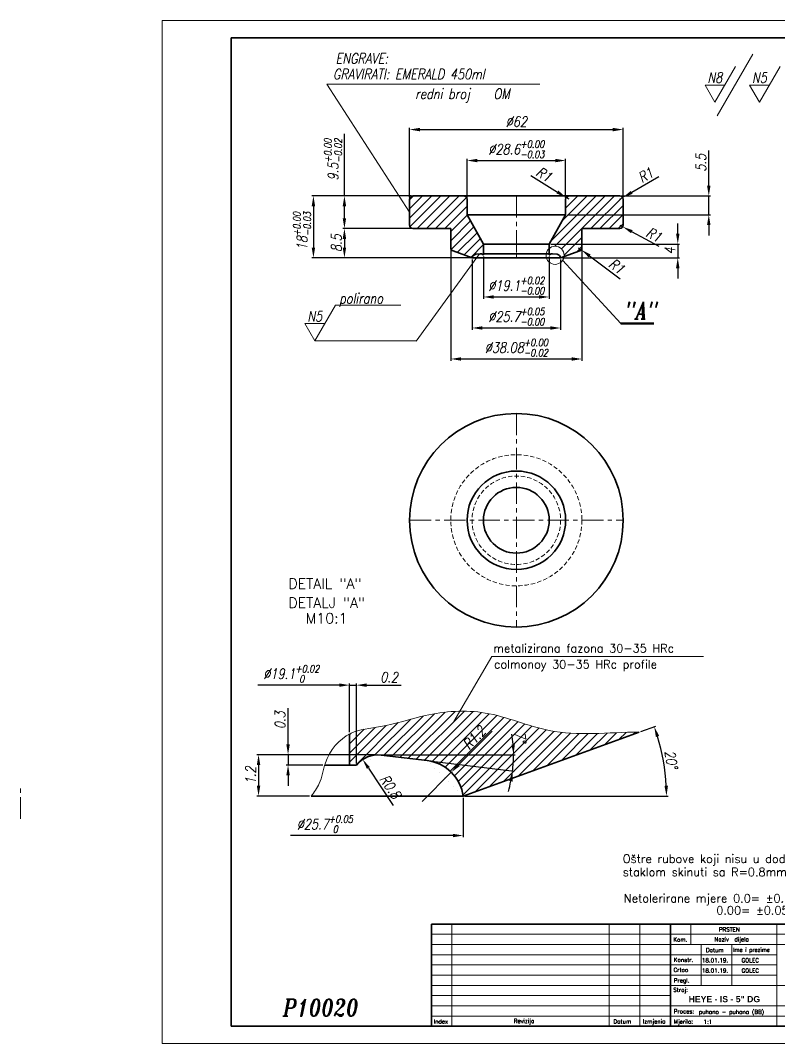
# Model space of a CAD drawing. Extents: x 14 to 358, y 27 to 324.
# Drawn here: x 14.1 to 234.1, y 27.3 to 324.3 of the extents above; entities that cross this region are included whole.
import ezdxf

# ---------------------------------------------------------------- set-up
doc = ezdxf.new("R2010")
doc.units = 0
doc.header["$LTSCALE"] = 5
doc.header["$MEASUREMENT"] = 0
doc.linetypes.add('CENTER', pattern=[2, 1.25, -0.25, 0.25, -0.25])
doc.linetypes.add('HIDDEN', pattern=[0.375, 0.25, -0.125])
doc.layers.get('0').update_dxf_attribs({"linetype": 'CONTINUOUS', "lineweight": 15})
for name, color, linetype, lineweight in [('1', 1, 'CENTER', 15), ('2', 2, 'HIDDEN', 15), ('3', 3, 'CONTINUOUS', 35), ('4', 5, 'CONTINUOUS', 50), ('8', 252, 'CONTINUOUS', 15)]:
    doc.layers.add(name, color=color, linetype=linetype, lineweight=lineweight)
doc.layers.add('ENGLISH', color=197, linetype='CONTINUOUS')
doc.styles.add('ITALICT', font='ITALICT.shx', dxfattribs={"width": 0.8, "height": 3})
doc.styles.add('ROMANS', font='romans.shx')
doc.dimstyles.new('Stand', dxfattribs={"dimtxt": 3, "dimasz": 3, "dimexe": 0.5, "dimexo": 0.5, "dimgap": 0.8, "dimtad": 1, "dimdsep": 46, "dimtxsty": 'ITALICT', "dimcen": 0, "dimadec": 1, "dimazin": 2, "dimtfac": 1, "dimtmove": 0, "dimatfit": 3, "dimfxl": 1, "dimtolj": 1, "dimtzin": 0, "dimarcsym": 0})
doc.dimstyles.get("Standard").update_dxf_attribs({"dimtxt": 3, "dimasz": 3, "dimexe": 0.5, "dimexo": 0.5, "dimgap": 0.8, "dimtad": 1, "dimlfac": 0.1, "dimdsep": 46, "dimtxsty": 'ITALICT', "dimcen": 0, "dimadec": 1, "dimazin": 2, "dimtfac": 1, "dimtmove": 0, "dimatfit": 3, "dimfxl": 1, "dimtolj": 1, "dimtzin": 0, "dimarcsym": 0})
pattern_1 = [(45, (-943.3755, 0), (-1.3258252, 1.3258252), [])]

# ---------------------------------------------------------------- blocks, each defined once
blk = doc.blocks.new('*D86')
at = {"color": 0, "lineweight": -2}
for p, q in [((143.71, 272.87), (143.71, 284.12)), ((146.71, 283.62), (169.31, 283.62)), ((172.31, 272.87), (172.31, 284.12))]:
    blk.add_line(p, q, dxfattribs=at)
at = {"color": 0}
for points in [[(146.71, 284.12), (146.71, 283.12), (143.71, 283.62)], [(169.31, 283.12), (169.31, 284.12), (172.31, 283.62)]]:
    blk.add_solid(points, dxfattribs=at)
at = {"color": 0, "insert": (158.01, 286.91), "char_height": 3, "attachment_point": 5, "style": 'ITALICT'}
blk.add_mtext('\\A1;%%C28.6{}{\\H0.71x;\\C3;\\S+0.00^ -0.03;}', dxfattribs=at)
blk = doc.blocks.new('*D87')
at = {"color": 0, "lineweight": -2}
for p, q in [((127.01, 272.97), (127.01, 293.12)), ((130.01, 292.62), (186.01, 292.62)), ((189.01, 272.87), (189.01, 293.12))]:
    blk.add_line(p, q, dxfattribs=at)
at = {"color": 0}
for points in [[(130.01, 293.12), (130.01, 292.12), (127.01, 292.62)], [(186.01, 292.12), (186.01, 293.12), (189.01, 292.62)]]:
    blk.add_solid(points, dxfattribs=at)
at = {"color": 0, "insert": (158.01, 294.92), "char_height": 3, "attachment_point": 5, "style": 'ITALICT'}
blk.add_mtext('\\A1;%%C62', dxfattribs=at)
blk = doc.blocks.new('*D88')
at = {"color": 0, "lineweight": -2}
for p, q in [((138.97, 257.83), (138.97, 225.52)), ((177.05, 257.83), (177.05, 225.52)), ((141.97, 226.02), (174.05, 226.02))]:
    blk.add_line(p, q, dxfattribs=at)
at = {"color": 0}
for points in [[(141.97, 226.52), (141.97, 225.52), (138.97, 226.02)], [(174.05, 225.52), (174.05, 226.52), (177.05, 226.02)]]:
    blk.add_solid(points, dxfattribs=at)
at = {"color": 0, "insert": (158.01, 229.31), "char_height": 3, "attachment_point": 5, "style": 'ITALICT'}
blk.add_mtext('\\A1;%%c38.08{}{\\H0.71x;\\C3;\\S+0.00^ -0.02;}', dxfattribs=at)
blk = doc.blocks.new('*D89')
at = {"color": 0, "lineweight": -2}
for p, q in [((213.86, 276.37), (213.86, 286.57)), ((188.51, 273.37), (214.36, 273.37)), ((213.86, 267.87), (213.86, 273.37)), ((172.81, 267.87), (214.36, 267.87)), ((213.86, 264.87), (213.86, 261.87))]:
    blk.add_line(p, q, dxfattribs=at)
at = {"color": 0}
for points in [[(213.36, 276.37), (214.36, 276.37), (213.86, 273.37)], [(214.36, 264.87), (213.36, 264.87), (213.86, 267.87)]]:
    blk.add_solid(points, dxfattribs=at)
at = {"color": 0, "insert": (211.56, 282.97), "char_height": 3, "attachment_point": 5, "rotation": 90, "style": 'ITALICT'}
blk.add_mtext('\\A1;5.5', dxfattribs=at)
blk = doc.blocks.new('*D90')
at = {"color": 0, "lineweight": -2}
for p, q in [((162.24, 279.29), (169.92, 274.49)), ((173.31, 272.37), (172.47, 272.9))]:
    blk.add_line(p, q, dxfattribs=at)
at = {"color": 0}
blk.add_solid([(169.66, 274.07), (170.18, 274.92), (172.47, 272.9)], dxfattribs=at)
at = {"color": 0, "insert": (166.02, 279.63), "char_height": 3, "attachment_point": 5, "rotation": 328.0372, "style": 'ITALICT'}
blk.add_mtext('\\A1;R1', dxfattribs=at)
blk = doc.blocks.new('*D91')
at = {"color": 0, "lineweight": -2}
for p, q in [((127.51, 263.87), (107.61, 263.87)), ((108.11, 260.87), (108.11, 258.37)), ((144.66, 255.37), (107.61, 255.37))]:
    blk.add_line(p, q, dxfattribs=at)
at = {"color": 0}
for points in [[(108.61, 260.87), (107.61, 260.87), (108.11, 263.87)], [(107.61, 258.37), (108.61, 258.37), (108.11, 255.37)]]:
    blk.add_solid(points, dxfattribs=at)
at = {"color": 0, "insert": (105.81, 259.62), "char_height": 3, "attachment_point": 5, "rotation": 90, "style": 'ITALICT'}
blk.add_mtext('\\A1;8.5', dxfattribs=at)
blk = doc.blocks.new('*D92')
at = {"color": 0, "lineweight": -2}
for p, q in [((127.51, 273.37), (98.61, 273.37)), ((99.11, 270.37), (99.11, 258.37)), ((144.66, 255.37), (98.61, 255.37))]:
    blk.add_line(p, q, dxfattribs=at)
at = {"color": 0}
for points in [[(99.61, 270.37), (98.61, 270.37), (99.11, 273.37)], [(98.61, 258.37), (99.61, 258.37), (99.11, 255.37)]]:
    blk.add_solid(points, dxfattribs=at)
at = {"color": 0, "insert": (95.83, 263.12), "char_height": 3, "attachment_point": 5, "rotation": 90, "style": 'ITALICT'}
blk.add_mtext('\\A1;18{}{\\H0.71x;\\C3;\\S+0.00^ -0.03;}', dxfattribs=at)
blk = doc.blocks.new('*D93')
at = {"color": 0, "lineweight": -2}
for p, q in [((204.86, 262.37), (204.86, 265.37)), ((168.06, 259.37), (205.36, 259.37)), ((204.86, 259.37), (204.86, 255.37)), ((171.36, 255.37), (205.36, 255.37)), ((204.86, 252.37), (204.86, 249.37))]:
    blk.add_line(p, q, dxfattribs=at)
at = {"color": 0}
for points in [[(204.36, 262.37), (205.36, 262.37), (204.86, 259.37)], [(205.36, 252.37), (204.36, 252.37), (204.86, 255.37)]]:
    blk.add_solid(points, dxfattribs=at)
at = {"color": 0, "insert": (202.56, 257.37), "char_height": 3, "attachment_point": 5, "rotation": 90, "style": 'ITALICT'}
blk.add_mtext('\\A1;4', dxfattribs=at)
blk = doc.blocks.new('*D96')
at = {"color": 0, "lineweight": -2}
for p, q in [((148.46, 255.77), (148.46, 243.52)), ((167.56, 255.77), (167.56, 243.52)), ((151.46, 244.02), (164.56, 244.02))]:
    blk.add_line(p, q, dxfattribs=at)
at = {"color": 0}
for points in [[(151.46, 244.52), (151.46, 243.52), (148.46, 244.02)], [(164.56, 243.52), (164.56, 244.52), (167.56, 244.02)]]:
    blk.add_solid(points, dxfattribs=at)
at = {"color": 0, "insert": (158.01, 247.31), "char_height": 3, "attachment_point": 5, "style": 'ITALICT'}
blk.add_mtext('\\A1;%%c19.1{}{\\H0.71x;\\C3;\\S+0.02^ -0.00;}', dxfattribs=at)
blk = doc.blocks.new('*D97')
at = {"color": 0, "lineweight": -2}
for p, q in [((145.16, 254.87), (145.16, 234.52)), ((170.86, 254.87), (170.86, 234.52)), ((148.16, 235.02), (167.86, 235.02))]:
    blk.add_line(p, q, dxfattribs=at)
at = {"color": 0}
for points in [[(148.16, 235.52), (148.16, 234.52), (145.16, 235.02)], [(167.86, 234.52), (167.86, 235.52), (170.86, 235.02)]]:
    blk.add_solid(points, dxfattribs=at)
at = {"color": 0, "insert": (158.01, 238.31), "char_height": 3, "attachment_point": 5, "style": 'ITALICT'}
blk.add_mtext('\\A1;%%c25.7{}{\\H0.71x;\\C3;\\S+0.05^ -0.00;}', dxfattribs=at)
blk = doc.blocks.new('*D98')
at = {"color": 0, "lineweight": -2}
for p, q in [((108.11, 273.37), (108.11, 291.41)), ((127.51, 273.37), (107.61, 273.37)), ((108.11, 266.87), (108.11, 270.37)), ((127.51, 263.87), (107.61, 263.87))]:
    blk.add_line(p, q, dxfattribs=at)
at = {"color": 0}
for points in [[(108.61, 270.37), (107.61, 270.37), (108.11, 273.37)], [(107.61, 266.87), (108.61, 266.87), (108.11, 263.87)]]:
    blk.add_solid(points, dxfattribs=at)
at = {"color": 0, "insert": (104.83, 283.89), "char_height": 3, "attachment_point": 5, "rotation": 90, "style": 'ITALICT'}
blk.add_mtext('\\A1;9.5{}{\\H0.71x;\\C3;\\S+0.00^ -0.02;}', dxfattribs=at)
blk = doc.blocks.new('*D102')
at = {"color": 0, "lineweight": -2}
for p, q in [((188.01, 264.87), (188.89, 264.4)), ((199.49, 258.65), (191.53, 262.97))]:
    blk.add_line(p, q, dxfattribs=at)
at = {"color": 0}
blk.add_solid([(191.77, 263.41), (191.29, 262.53), (188.89, 264.4)], dxfattribs=at)
at = {"color": 0, "insert": (197.93, 262.12), "char_height": 3, "attachment_point": 5, "rotation": 331.5266, "style": 'ITALICT'}
blk.add_mtext('\\A1;R1', dxfattribs=at)
blk = doc.blocks.new('*D103')
at = {"color": 0, "lineweight": -2}
for p, q in [((199.32, 278.91), (191.48, 274.38)), ((188.01, 272.37), (188.88, 272.88))]:
    blk.add_line(p, q, dxfattribs=at)
at = {"color": 0}
blk.add_solid([(191.23, 274.81), (191.73, 273.95), (188.88, 272.88)], dxfattribs=at)
at = {"color": 0, "insert": (195.54, 279.39), "char_height": 3, "attachment_point": 5, "rotation": 30.052, "style": 'ITALICT'}
blk.add_mtext('\\A1;R1', dxfattribs=at)
blk = doc.blocks.new('*D156')
at = {"color": 0, "lineweight": -2}
for p, q in [((106.59, 131.33), (83.01, 131.33)), ((109.59, 117.66), (109.59, 131.83))]:
    blk.add_line(p, q, dxfattribs=at)
at = {"color": 0}
blk.add_solid([(106.59, 130.83), (106.59, 131.83), (109.59, 131.33)], dxfattribs=at)
at = {"color": 0, "insert": (92.7, 134.62), "char_height": 3, "attachment_point": 5, "style": 'ITALICT'}
blk.add_mtext('\\A1;%%C19.1{}{\\H0.71x;\\C3;\\S+0.02^  0;}{{}}', dxfattribs=at)
blk = doc.blocks.new('*D157')
at = {"color": 0, "lineweight": -2}
for p, q in [((142.59, 98.62), (142.59, 87.18)), ((139.59, 87.68), (92.5, 87.68))]:
    blk.add_line(p, q, dxfattribs=at)
at = {"color": 0}
blk.add_solid([(139.59, 87.18), (139.59, 88.18), (142.59, 87.68)], dxfattribs=at)
at = {"color": 0, "insert": (102.42, 90.97), "char_height": 3, "attachment_point": 5, "style": 'ITALICT'}
blk.add_mtext('\\A1;%%C25.7{}{\\H0.71x;\\C3;\\S+0.05^  0;}{{}}', dxfattribs=at)
blk = doc.blocks.new('*D158')
at = {"color": 0, "lineweight": -2}
for p, q in [((106.59, 131.33), (103.59, 131.33)), ((109.59, 117.66), (109.59, 131.83)), ((109.59, 131.33), (111.59, 131.33)), ((111.59, 108.62), (111.59, 131.83)), ((114.59, 131.33), (124.56, 131.33))]:
    blk.add_line(p, q, dxfattribs=at)
at = {"color": 0}
for points in [[(106.59, 130.83), (106.59, 131.83), (109.59, 131.33)], [(114.59, 131.83), (114.59, 130.83), (111.59, 131.33)]]:
    blk.add_solid(points, dxfattribs=at)
at = {"color": 0, "insert": (121.07, 133.63), "char_height": 3, "attachment_point": 5, "style": 'ITALICT'}
blk.add_mtext('\\A1;0.2', dxfattribs=at)
blk = doc.blocks.new('*D159')
at = {"color": 0, "lineweight": -2}
for p, q in [((91.75, 114.12), (91.75, 124.62)), ((117.33, 111.12), (91.25, 111.12)), ((91.75, 111.12), (91.75, 108.12)), ((101.89, 108.12), (91.25, 108.12)), ((91.75, 105.12), (91.75, 102.12))]:
    blk.add_line(p, q, dxfattribs=at)
at = {"color": 0}
for points in [[(91.25, 114.12), (92.25, 114.12), (91.75, 111.12)], [(92.25, 105.12), (91.25, 105.12), (91.75, 108.12)]]:
    blk.add_solid(points, dxfattribs=at)
at = {"color": 0, "insert": (89.45, 121.13), "char_height": 3, "attachment_point": 5, "rotation": 90, "style": 'ITALICT'}
blk.add_mtext('\\A1;0.3', dxfattribs=at)
blk = doc.blocks.new('*D160')
at = {"color": 0, "lineweight": -2}
for p, q in [((111.67, 111.12), (82.69, 111.12)), ((83.19, 108.12), (83.19, 102.12)), ((97.99, 99.12), (82.69, 99.12))]:
    blk.add_line(p, q, dxfattribs=at)
at = {"color": 0}
for points in [[(83.69, 108.12), (82.69, 108.12), (83.19, 111.12)], [(82.69, 102.12), (83.69, 102.12), (83.19, 99.12)]]:
    blk.add_solid(points, dxfattribs=at)
at = {"color": 0, "insert": (80.89, 105.12), "char_height": 3, "attachment_point": 5, "rotation": 90, "style": 'ITALICT'}
blk.add_mtext('\\A1;1.2', dxfattribs=at)
blk = doc.blocks.new('*D175')
at = {"color": 0, "lineweight": -2}
for p, q in [((176.05, 258.33), (176.86, 257.73)), ((179.27, 255.94), (188.18, 249.32))]:
    blk.add_line(p, q, dxfattribs=at)
at = {"color": 0}
blk.add_solid([(179.56, 256.35), (178.97, 255.54), (176.86, 257.73)], dxfattribs=at)
at = {"color": 0, "insert": (187.12, 252.98), "char_height": 3, "attachment_point": 5, "rotation": 323.4089, "style": 'ITALICT'}
blk.add_mtext('\\A1;R1', dxfattribs=at)
blk = doc.blocks.new('*D177')
at = {"color": 0, "lineweight": -2}
for p, q in [((194.12, 117.87), (198.5, 119.46)), ((143.09, 99.12), (202.09, 99.12))]:
    blk.add_line(p, q, dxfattribs=at)
blk.add_arc((142.59, 99.12), 59, 2.9138, 17.0862, dxfattribs=at)
at = {"color": 0}
for points in [[(199.46, 116.61), (198.51, 116.29), (198.03, 119.29)], [(201.01, 102.1), (202.01, 102.13), (201.59, 99.12)]]:
    blk.add_solid(points, dxfattribs=at)
at = {"color": 0, "insert": (202.95, 109.76), "char_height": 3, "attachment_point": 5, "rotation": 280, "style": 'ITALICT'}
blk.add_mtext('\\A1;20%%d', dxfattribs=at)
blk = doc.blocks.new('*D178')
at = {"color": 0, "lineweight": -2}
for p, q in [((118.82, 111.12), (157.69, 111.12)), ((132.66, 109.36), (157.4, 106.32))]:
    blk.add_line(p, q, dxfattribs=at)
for start, end in [(4.423, 8.846), (353, 0), (344.154, 348.577)]:
    blk.add_arc((118.32, 111.12), 38.87, start, end, dxfattribs=at)
at = {"color": 0}
for points in [[(156.58, 114.09), (157.58, 114.13), (157.19, 111.12)], [(156.92, 103.34), (155.93, 103.5), (156.9, 106.38)]]:
    blk.add_solid(points, dxfattribs=at)
at = {"color": 0, "insert": (159.18, 116.23), "char_height": 3, "attachment_point": 5, "rotation": 277.1339, "style": 'ITALICT'}
blk.add_mtext('\\A1;7%%d', dxfattribs=at)
blk = doc.blocks.new('*D179')
at = {"color": 0, "lineweight": -2}
blk.add_line((115.06, 107.28), (122.3, 96.41), dxfattribs=at)
at = {"color": 0}
blk.add_solid([(115.48, 107.56), (114.65, 107), (113.4, 109.78)], dxfattribs=at)
at = {"color": 0, "insert": (121.43, 101.87), "char_height": 3, "attachment_point": 5, "rotation": 303.6322, "style": 'ITALICT'}
blk.add_mtext('\\A1;R0.8', dxfattribs=at)
blk = doc.blocks.new('*D180')
at = {"color": 0, "lineweight": -2}
for p, q in [((141.24, 108.18), (150.95, 118.01)), ((130.7, 97.51), (139.13, 106.04))]:
    blk.add_line(p, q, dxfattribs=at)
at = {"color": 0}
blk.add_solid([(140.88, 108.53), (141.59, 107.83), (139.13, 106.04)], dxfattribs=at)
at = {"color": 0, "insert": (145.78, 116.05), "char_height": 3, "attachment_point": 5, "rotation": 45.3539, "style": 'ITALICT'}
blk.add_mtext('\\A1;R1.2', dxfattribs=at)

msp = doc.modelspace()

# ---------------------------------------------------------------- hatches: boundary and pattern name
at = {"layer": '8'}
h = msp.add_hatch(dxfattribs=at)
h.set_pattern_fill('ANSI31', color=256, scale=15)
h.set_pattern_definition(pattern_1)
h.paths.add_polyline_path([(148.464, 259.375), (143.714, 267.875), (143.714, 272.375, 0.4142136), (142.714, 273.375), (128.014, 273.375, 0.4142136), (127.014, 272.375), (127.014, 268.625), (127.014, 264.875, 0.4142136), (128.014, 263.875), (138.974, 263.875), (138.974, 258.328, 0.3152988), (139.632, 257.388), (145.164, 255.375, -0.3408764), (146.207, 256.405), (147.363, 256.547), (147.542, 256.569, -0.2600976), (148.264, 256.275), (148.464, 256.275), (148.464, 256.575)])
h.paths.add_polyline_path([(167.564, 258.113, -0.6401302), (171.888, 256.119, -0.0365661), (171.86, 255.737), (176.396, 257.388, 0.3152988), (177.054, 258.328), (177.054, 263.875), (188.014, 263.875, 0.4142136), (189.014, 264.875), (189.014, 272.375, 0.4142136), (188.014, 273.375), (173.314, 273.375, 0.4142136), (172.314, 272.375), (172.314, 267.875), (167.564, 259.375)])
h = msp.add_hatch(dxfattribs=at)
h.set_pattern_fill('ANSI31', color=256, scale=15)
h.set_pattern_definition(pattern_1)
edge = h.paths.add_edge_path()
edge.add_spline(control_points=[(141.57, 123.762), (138.186, 123.693), (130.306, 122.628), (120.204, 119.069), (112.413, 118.57), (109.686, 117.208), (109.588, 117.158)], knot_values=[21.4676402, 21.4676402, 21.4676402, 21.4676402, 31.5475408, 44.906893, 53.7912728, 54.1226623, 54.1226623, 54.1226623, 54.1226623], degree=3, periodic=0)
edge.add_line((109.588, 117.158), (109.588, 108.115))
edge.add_line((109.588, 108.115), (111.588, 108.115))
edge.add_arc((117.833, 103.115), 8, 83, 141.31781, ccw=False)
edge.add_line((118.808, 111.056), (132.159, 109.416))
edge.add_arc((130.697, 97.506), 12, 7.70788, 83, ccw=False)
edge.add_line((142.588, 99.115), (193.648, 117.699))
edge.add_spline(control_points=[(193.648, 117.699), (193.634, 117.699), (184.593, 117.677), (169.528, 115.649), (152.991, 123.242), (144.058, 123.813), (141.57, 123.762)], knot_values=[54.1226623, 54.1226623, 54.1226623, 54.1226623, 54.1630656, 80.2466987, 99.4698631, 106.8781879, 106.8781879, 106.8781879, 106.8781879], degree=3, periodic=0)
h.paths.add_polyline_path([(140.15, 114.618), (147.147, 121.702), (151.415, 117.486), (144.418, 110.402)], flags=24)
h.paths.add_polyline_path([(161.868, 118.876), (162.437, 114.326), (156.484, 113.581), (155.914, 118.131)], flags=24)

# ---------------------------------------------------------------- linework, layer by layer
for p, q in [((265.257, 324.293), (55.257, 324.293)), ((55.257, 324.293), (55.257, 27.293)), ((226.66, 314.511), (216.319, 296.604)), ((215.657, 300.542), (221.657, 310.934)), ((228.584, 300.542), (234.584, 310.934)), ((164.787, 305.788), (103.053, 305.788)), ((103.053, 305.788), (127.014, 268.625)), ((218.542, 305.539), (212.771, 305.539)), ((212.771, 305.539), (215.657, 300.542)), ((231.47, 305.539), (225.699, 305.539)), ((225.699, 305.539), (228.584, 300.542)), ((128.931, 231.183), (147.363, 256.547)), ((171.444, 254.66), (188.323, 236.343)), ((99.544, 231.283), (105.544, 241.675)), ((105.544, 241.675), (124.491, 241.675)), ((102.43, 236.281), (96.658, 236.281)), ((96.658, 236.281), (99.544, 231.283)), ((99.544, 231.283), (128.931, 231.283)), ((139.826, 120.808), (150.926, 139.604)), ((150.926, 139.604), (212.304, 139.604)), ((139.294, 61.987), (139.294, 32.293)), ((184.929, 61.987), (184.929, 32.293)), ((193.837, 61.987), (193.837, 32.293)), ((208.684, 61.987), (208.684, 56.048)), ((233.627, 61.987), (233.627, 32.293)), ((133.355, 59.018), (260.257, 59.018)), ((260.257, 56.048), (133.355, 56.048)), ((211.653, 56.048), (211.653, 44.171)), ((220.561, 56.048), (220.561, 44.171)), ((133.355, 53.079), (233.627, 53.079)), ((133.355, 50.11), (233.627, 50.11)), ((133.355, 47.14), (233.627, 47.14)), ((133.355, 44.171), (260.257, 44.171)), ((202.745, 41.201), (133.355, 41.201)), ((133.355, 38.232), (260.257, 38.232)), ((133.355, 35.263), (260.257, 35.263)), ((55.257, 27.293), (265.257, 27.293))]:
    msp.add_line(p, q)
msp.add_circle((169.266, 256.119), 2.622)
msp.add_open_spline([(98.49, 99.115), (99.34, 100.287), (101.437, 103.178), (102.375, 110.5), (108.649, 118.329), (120.204, 119.069), (132.621, 123.444), (149.829, 124.694), (169.528, 115.649), (184.593, 117.677), (193.634, 117.699), (193.648, 117.699)], degree=3, knots=[0, 0, 0, 0, 4.2817405, 10.5615827, 21.7990297, 30.6834095, 44.0427617, 61.5309871, 80.7541514, 106.8377845, 106.8781879, 106.8781879, 106.8781879, 106.8781879])
at = {"layer": '1'}
for p, q in [((158.014, 273.375), (158.014, 255.375)), ((158.014, 256.975), (158.014, 256.075)), ((158.014, 256.975), (158.014, 256.075)), ((158.014, 256.975), (158.014, 256.075)), ((158.014, 255.475), (158.014, 256.975)), ((158.014, 210.198), (158.014, 148.198)), ((127.014, 179.198), (189.014, 179.198)), ((14.088, 92.534), (14.088, 101.834))]:
    msp.add_line(p, q, dxfattribs=at)
at = {"layer": '2'}
for radius in [19.04, 12.85]:
    msp.add_circle((158.014, 179.198), radius, dxfattribs=at)
at = {"layer": '3'}
for p, q in [((75.257, 319.293), (75.257, 32.293)), ((260.257, 319.293), (75.257, 319.293)), ((158.014, 273.375), (128.014, 273.375)), ((158.014, 273.375), (188.014, 273.375)), ((127.014, 272.375), (127.014, 264.875)), ((143.714, 272.375), (143.714, 267.875)), ((172.314, 272.375), (172.314, 267.875)), ((189.014, 272.375), (189.014, 264.875)), ((158.014, 267.875), (143.714, 267.875)), ((143.714, 267.875), (148.464, 259.375)), ((158.014, 267.875), (172.314, 267.875)), ((172.314, 267.875), (167.564, 259.375)), ((138.974, 263.875), (128.014, 263.875)), ((138.974, 263.875), (138.974, 258.328)), ((177.054, 263.875), (188.014, 263.875)), ((177.054, 263.875), (177.054, 258.328)), ((158.014, 259.375), (148.464, 259.375)), ((148.464, 256.275), (148.464, 259.375)), ((158.014, 259.375), (167.564, 259.375)), ((167.564, 256.275), (167.564, 259.375)), ((145.164, 255.375), (139.632, 257.388)), ((147.542, 256.569), (146.207, 256.405)), ((148.464, 256.275), (148.264, 256.275)), ((158.014, 256.575), (148.464, 256.575)), ((158.014, 256.575), (167.564, 256.575)), ((167.564, 256.275), (167.764, 256.275)), ((168.486, 256.569), (169.821, 256.405)), ((170.864, 255.375), (176.396, 257.388)), ((158.014, 255.375), (145.164, 255.375)), ((158.014, 255.375), (170.864, 255.375)), ((109.588, 108.115), (109.588, 117.158)), ((142.588, 99.115), (193.648, 117.699)), ((118.808, 111.056), (132.159, 109.416)), ((109.588, 108.115), (102.392, 108.115)), ((109.588, 108.115), (111.588, 108.115)), ((98.49, 99.115), (142.588, 99.115)), ((133.355, 61.987), (260.257, 61.987)), ((133.355, 61.987), (133.355, 32.293)), ((202.745, 61.987), (202.745, 32.293)), ((75.257, 32.293), (260.257, 32.293))]:
    msp.add_line(p, q, dxfattribs=at)
at = {"layer": '3', "linetype": 'ByBlock'}
msp.add_line((133.355, 32.293), (260.257, 32.293), dxfattribs=at)
at = {"layer": '3'}
for radius in [31, 14.3, 9.55]:
    msp.add_circle((158.014, 179.198), radius, dxfattribs=at)
for centre, radius, start, end in [((128.014, 272.375), 1, 90, 180), ((142.714, 272.375), 1, 0, 90), ((173.314, 272.375), 1, 90, 180), ((188.014, 272.375), 1, 0, 90), ((128.014, 264.875), 1, 180, 270), ((188.014, 264.875), 1, 270, 0), ((139.974, 258.328), 1, 180, 250), ((146.353, 255.214), 1.2, 97, 172.29212), ((147.639, 255.775), 0.8, 38.68219, 97), ((168.388, 255.775), 0.8, 83, 141.31781), ((169.675, 255.214), 1.2, 7.70788, 83), ((176.054, 258.328), 1, 290, 0), ((117.833, 103.115), 8, 83, 141.31781), ((130.697, 97.506), 12, 7.70788, 83)]:
    msp.add_arc(centre, radius, start, end, dxfattribs=at)
at = {"layer": '4'}
msp.add_line((188.323, 236.343), (197.893, 236.343), dxfattribs=at)

# ---------------------------------------------------------------- texts
at = {"style": 'ITALICT', "width": 0.8}
for s, height, p in [('GRAVIRATI: EMERALD 450ml', 3, (104.803, 307.21)), ('N8', 3, (213.456, 306.204)), ('N5', 3, (226.383, 306.204)), (' redni broj   OM', 3, (126.998, 301.511)), ('polirano', 3, (106.577, 242.114)), ('"A"', 5, (189.578, 237.598)), ('N5', 3, (97.343, 236.945)), ('P10020', 5, (90.278, 35.198))]:
    msp.add_text(s, height=height, dxfattribs=at).set_placement(p)
at = {"style": 'ROMANS'}
for s, height, p in [('DETALJ "A"', 3, (91.868, 153.755)), ('M10:1', 3, (96.893, 149.257)), ('metalizirana fazona 30-35 HRc', 2.4, (151.326, 140.839)), ('Oštre rubove koji nisu u dodiru sa', 2.4, (188.897, 79.744)), ('staklom skinuti sa R=0.8mm', 2.4, (188.897, 75.881)), ('Netolerirane mjere 0.0= %%p0.1mm', 2.4, (189.225, 68.254)), ('                0.00= %%p0.05mm', 2.4, (187.417, 64.762)), ('PRSTEN', 1.1878, (216.799, 59.814)), ('Kom.', 1.1878, (203.567, 56.883)), ('Naziv  dijela', 1.18776, (215.506, 56.948)), ('Datum', 1.1878, (213.034, 53.834)), ('Ime i prezime', 1.12837, (220.971, 53.945)), ('Konstr.', 1.1878, (203.711, 50.992)), ('18.01.19.', 1.1878, (211.854, 50.855)), ('GOLEC', 1.1878, (223.354, 50.855)), ('Crtao', 1.1878, (203.632, 48.092)), ('18.01.19.', 1.1878, (211.854, 47.885)), ('GOLEC', 1.1878, (223.354, 47.885)), ('Pregl.', 1.1878, (203.711, 45.034)), ('Stroj:', 1.1878, (203.549, 42.297)), ('Proces:', 1.1878, (203.693, 36.037)), ('puhano - puhano (BB)', 1.18776, (211.001, 35.878)), ('Index', 1.1878, (134.018, 33.094)), ('Revizija', 1.1878, (157.265, 33.24)), ('Datum', 1.1878, (186.213, 33.104)), ('Izmjenio', 1.1878, (194.713, 33.139)), ('Mjerilo:', 1.1878, (203.693, 33.068)), ('1:1', 1.1878, (212.318, 33.023))]:
    msp.add_text(s, height=height, dxfattribs=at).set_placement(p)
at = {"insert": (208.004, 41.088), "char_height": 1.8, "width": 34.0327, "attachment_point": 1, "style": 'ROMANS'}
msp.add_mtext('{\\fArial|b1|i0|c238|p34;HEYE - IS - 5" DG}', dxfattribs=at)
at = {"layer": 'ENGLISH', "style": 'ITALICT', "width": 0.8}
msp.add_text('ENGRAVE:', height=3, dxfattribs=at).set_placement((105.549, 311.773))
at = {"layer": 'ENGLISH', "style": 'ROMANS'}
for s, height, p in [('DETAIL "A"', 3, (91.868, 159.314)), ('colmonoy 30-35 HRc profile', 2.4, (151.53, 136.193))]:
    msp.add_text(s, height=height, dxfattribs=at).set_placement(p)

# ---------------------------------------------------------------- dimensions: what is measured, and where the dimension line sits
dim = msp.add_linear_dim(base=(108.11, 273.375), p1=(128.014, 263.875), p2=(128.014, 273.375), angle=90, text='<>{}{\\H0.71x;\\C3;\\S+0.00^ -0.02;}', dimstyle='Stand', override={"dimtxt": 3, "dimasz": 3, "dimexe": 0.5, "dimexo": 0.5, "dimgap": 0.8, "dimtad": 1, "dimtih": 0, "dimtoh": 0, "dimdec": 2, "dimzin": 8, "dimtxsty": 'ITALICT', "dimcen": 0, "dimaunit": 1, "dimtp": 0, "dimtm": 0.02, "dimtdec": 2, "dimtofl": 1, "dimtvp": 13.888889, "dimtzin": 0})
dim.commit()
dim.dimension.update_dxf_attribs({"geometry": '*D98', "text_midpoint": (104.825, 283.894)})
for base, p1, p2, text, dimstyle, override, picture, middle in [((189.014, 292.622), (127.014, 272.475), (189.014, 272.375), '%%C<>', 'Stand', {"dimtxt": 3, "dimasz": 3, "dimexe": 0.5, "dimexo": 0.5, "dimgap": 0.8, "dimtad": 1, "dimtih": 0, "dimtoh": 0, "dimdec": 2, "dimzin": 8, "dimtxsty": 'ITALICT', "dimcen": 0, "dimaunit": 1, "dimtdec": 2, "dimtofl": 1, "dimtmove": 0, "dimtvp": 13.888889, "dimtzin": 8}, '*D87', (158.014, 292.622)), ((177.054, 226.023), (138.974, 258.328), (177.054, 258.328), '%%c<>{}{\\H0.71x;\\C3;\\S+0.00^ -0.02;}', 'Stand', {"dimaunit": 1, "dimtp": 0, "dimtm": 0.02, "dimtdec": 2, "dimtmove": 0, "dimtvp": 13.888889, "dimtzin": 0}, '*D88', (158.014, 226.023)), ((167.564, 244.023), (148.464, 256.275), (167.564, 256.275), '%%c<>{}{\\H0.71x;\\C3;\\S+0.02^ -0.00;}', 'Stand', {"dimaunit": 1, "dimtp": 0.02, "dimtm": 0, "dimtdec": 2, "dimtmove": 0, "dimtvp": 13.888889, "dimtzin": 0}, '*D96', (158.014, 244.023)), ((170.864, 235.023), (145.164, 255.375), (170.864, 255.375), '%%c<>{}{\\H0.71x;\\C3;\\S+0.05^ -0.00;}', 'Stand', {"dimaunit": 1, "dimtp": 0.05, "dimtm": 0, "dimtdec": 2, "dimtmove": 0, "dimtvp": 13.888889, "dimtzin": 0}, '*D97', (158.014, 235.023)), ((14.088, 131.331), (109.588, 117.158), (14.088, 99.115), '<>{}{\\H0.71x;\\C3;\\S+0.02^  0;}{{}}', 'Standard', {"dimlfac": 0.2, "dimpost": '%%C<>', "dimse2": 1, "dimsd2": 1, "dimtp": 0.02}, '*D156', (92.705, 131.331)), ((14.088, 87.683), (142.588, 99.115), (14.088, 84.754), '<>{}{\\H0.71x;\\C3;\\S+0.05^  0;}{{}}', 'Standard', {"dimlfac": 0.2, "dimpost": '%%C<>', "dimse2": 1, "dimsd2": 1, "dimtp": 0.05}, '*D157', (102.419, 87.683))]:
    dim = msp.add_linear_dim(base=base, p1=p1, p2=p2, text=text, dimstyle=dimstyle, override=override)
    dim.commit()
    dim.dimension.update_dxf_attribs({"geometry": picture, "text_midpoint": middle, "dimtype": 160})
dim = msp.add_linear_dim(base=(172.314, 283.622), p1=(143.714, 272.375), p2=(172.314, 272.375), text='%%C<>{}{\\H0.71x;\\C3;\\S+0.00^ -0.03;}', dimstyle='Stand', override={"dimtxt": 3, "dimasz": 3, "dimexe": 0.5, "dimexo": 0.5, "dimgap": 0.8, "dimtad": 1, "dimtih": 0, "dimtoh": 0, "dimdec": 2, "dimzin": 8, "dimtxsty": 'ITALICT', "dimcen": 0, "dimaunit": 1, "dimtp": 0, "dimtm": 0.03, "dimtdec": 2, "dimtofl": 1, "dimtmove": 0, "dimtvp": 13.888889, "dimtzin": 0})
dim.commit()
dim.dimension.update_dxf_attribs({"geometry": '*D86', "text_midpoint": (158.014, 286.907)})
for base, p1, p2, dimstyle, override, picture, middle in [((213.856, 273.375), (172.314, 267.875), (188.014, 273.375), 'Stand', {"dimtxt": 3, "dimasz": 3, "dimexe": 0.5, "dimexo": 0.5, "dimgap": 0.8, "dimtad": 1, "dimtih": 0, "dimtoh": 0, "dimdec": 2, "dimzin": 8, "dimtxsty": 'ITALICT', "dimcen": 0, "dimaunit": 1, "dimtdec": 2, "dimtofl": 1, "dimtmove": 0, "dimtvp": 13.888889, "dimtzin": 8}, '*D89', (213.856, 282.975)), ((91.749, 108.115), (117.833, 111.115), (102.392, 108.115), 'Standard', {"dimlfac": 0.1}, '*D159', (91.749, 121.129))]:
    dim = msp.add_linear_dim(base=base, p1=p1, p2=p2, angle=90, dimstyle=dimstyle, override=override)
    dim.commit()
    dim.dimension.update_dxf_attribs({"geometry": picture, "text_midpoint": middle, "dimtype": 160})
dim = msp.add_radius_dim(center=(173.314, 272.375), mpoint=(172.465, 272.904), text='R1', dimstyle='Stand', override={"dimtxt": 3, "dimasz": 3, "dimexe": 0.5, "dimexo": 0.5, "dimgap": 0.8, "dimtad": 1, "dimtih": 0, "dimtoh": 0, "dimdec": 2, "dimzin": 8, "dimtxsty": 'ITALICT', "dimcen": 0, "dimaunit": 1, "dimtdec": 2, "dimtofl": 1, "dimtvp": 13.888889, "dimtzin": 8})
dim.commit()
dim.dimension.update_dxf_attribs({"geometry": '*D90', "text_midpoint": (166.023, 279.635)})
for center, mpoint, picture, middle in [((188.014, 272.375), (188.879, 272.876), '*D103', (195.542, 279.388)), ((188.014, 264.875), (188.893, 264.398), '*D102', (197.926, 262.116))]:
    dim = msp.add_radius_dim(center=center, mpoint=mpoint, dimstyle='Stand')
    dim.commit()
    dim.dimension.update_dxf_attribs({"geometry": picture, "text_midpoint": middle})
dim = msp.add_linear_dim(base=(99.11, 255.375), p1=(128.014, 273.375), p2=(145.164, 255.375), angle=90, text='<>{}{\\H0.71x;\\C3;\\S+0.00^ -0.03;}', dimstyle='Stand', override={"dimtxt": 3, "dimasz": 3, "dimexe": 0.5, "dimexo": 0.5, "dimgap": 0.8, "dimtad": 1, "dimtih": 0, "dimtoh": 0, "dimdec": 2, "dimzin": 8, "dimtxsty": 'ITALICT', "dimcen": 0, "dimaunit": 1, "dimtp": 0, "dimtm": 0.03, "dimtdec": 2, "dimtofl": 1, "dimtmove": 0, "dimtvp": 13.888889, "dimtzin": 0})
dim.commit()
dim.dimension.update_dxf_attribs({"geometry": '*D92', "text_midpoint": (99.11, 263.125), "dimtype": 160})
for base, p1, p2, dimstyle, override, picture, middle in [((204.856, 255.375), (167.564, 259.375), (170.864, 255.375), 'Stand', {"dimtxt": 3, "dimasz": 3, "dimexe": 0.5, "dimexo": 0.5, "dimgap": 0.8, "dimtad": 1, "dimtih": 0, "dimtoh": 0, "dimdec": 2, "dimzin": 8, "dimtxsty": 'ITALICT', "dimcen": 0, "dimaunit": 1, "dimtdec": 2, "dimtofl": 1, "dimtmove": 0, "dimtvp": 13.888889, "dimtzin": 8}, '*D93', (202.556, 257.375)), ((108.11, 255.375), (128.014, 263.875), (145.164, 255.375), 'Stand', {"dimtxt": 3, "dimasz": 3, "dimexe": 0.5, "dimexo": 0.5, "dimgap": 0.8, "dimtad": 1, "dimtih": 0, "dimtoh": 0, "dimdec": 2, "dimzin": 8, "dimtxsty": 'ITALICT', "dimcen": 0, "dimaunit": 1, "dimtdec": 2, "dimtofl": 1, "dimtmove": 0, "dimtvp": 13.888889, "dimtzin": 8}, '*D91', (105.81, 259.625)), ((83.189, 99.115), (112.168, 111.115), (98.49, 99.115), 'Standard', {"dimlfac": 0.1}, '*D160', (80.889, 105.115))]:
    dim = msp.add_linear_dim(base=base, p1=p1, p2=p2, angle=90, dimstyle=dimstyle, override=override)
    dim.commit()
    dim.dimension.update_dxf_attribs({"geometry": picture, "text_midpoint": middle})
dim = msp.add_radius_dim(center=(176.054, 258.328), mpoint=(176.857, 257.732), dimstyle='Stand')
dim.commit()
dim.dimension.update_dxf_attribs({"geometry": '*D175', "text_midpoint": (185.75, 251.129), "dimtype": 164})
dim = msp.add_linear_dim(base=(111.588, 131.331), p1=(109.588, 117.158), p2=(111.588, 108.115), dimstyle='Standard', override={"dimlfac": 0.1})
dim.commit()
dim.dimension.update_dxf_attribs({"geometry": '*D158', "text_midpoint": (121.074, 133.631)})
dim = msp.add_angular_dim_2l(base=(201.186, 105.964), line1=((142.588, 99.115), (193.648, 117.699)), line2=((14.088, 99.115), (75.257, 99.115)), dimstyle='Stand')
dim.commit()
dim.dimension.update_dxf_attribs({"geometry": '*D177', "text_midpoint": (202.954, 109.759)})
for center, mpoint, picture, middle in [((130.697, 97.506), (139.129, 106.043), '*D180', (147.419, 114.436)), ((117.833, 103.115), (113.402, 109.776), '*D179', (119.511, 100.594))]:
    dim = msp.add_radius_dim(center=center, mpoint=mpoint, dimstyle='Standard', override={"dimtxsty": 'ITALICT'})
    dim.commit()
    dim.dimension.update_dxf_attribs({"geometry": picture, "text_midpoint": middle, "dimtype": 164})
dim = msp.add_angular_dim_2l(base=(157.065, 107.953), line1=((118.808, 111.056), (132.159, 109.416)), line2=((117.833, 111.115), (114.156, 111.115)), dimstyle='Stand')
dim.commit()
dim.dimension.update_dxf_attribs({"geometry": '*D178', "text_midpoint": (156.893, 115.943), "dimtype": 162})

doc.saveas('drawing.dxf')
